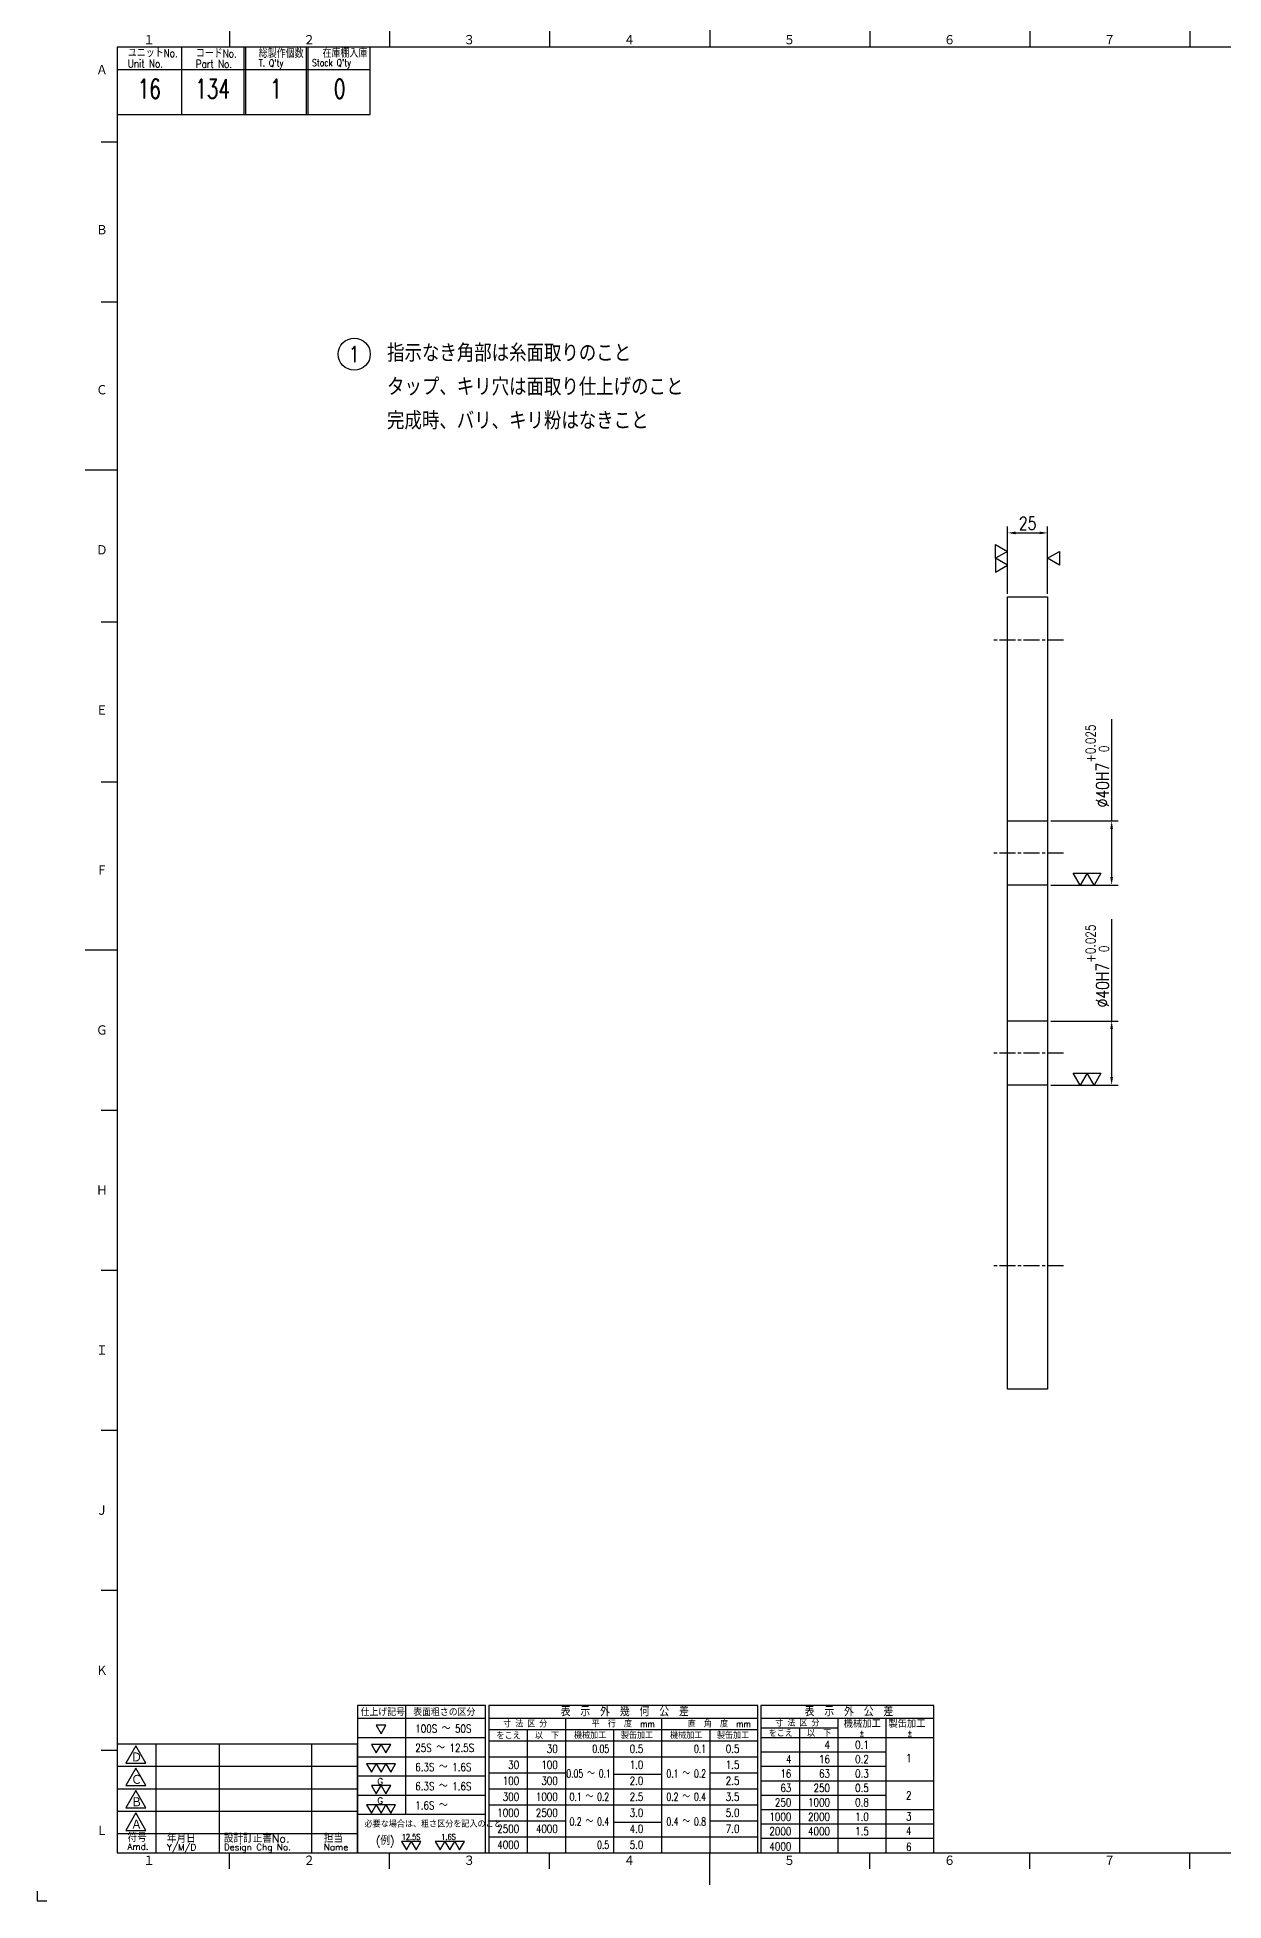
# Model space of a CAD drawing. Extents: x 0 to 1682, y 0 to 2376.
# Drawn here: x 0 to 741, y 0 to 1164 of the extents above; entities that cross this region are included whole.
import ezdxf
from ezdxf.enums import TextEntityAlignment as Align

# ---------------------------------------------------------------- set-up
doc = ezdxf.new("R2010")
doc.units = 0
doc.header["$LTSCALE"] = 2
doc.header["$MEASUREMENT"] = 0
doc.linetypes.add('GEN7A', pattern=[7.5, 5, -0.75, 1, -0.75])
doc.layers.get('0').update_dxf_attribs({"linetype": 'CONTINUOUS'})
doc.layers.get('DEFPOINTS').update_dxf_attribs({"linetype": 'CONTINUOUS'})
for name, color, linetype in [('2', 5, 'CONTINUOUS'), ('4', 3, 'CONTINUOUS'), ('5', 3, 'CONTINUOUS'), ('6', 52, 'CONTINUOUS'), ('7A', 4, 'GEN7A'), ('8', 1, 'CONTINUOUS'), ('RAHM2', 1, 'CONTINUOUS')]:
    doc.layers.add(name, color=color, linetype=linetype)
doc.styles.add('DIMENSION', font='monotxt.shx', dxfattribs={"bigfont": 'bigfont.shx'})
doc.styles.get("Standard").update_dxf_attribs({"font": 'romans.shx', "width": 0.8, "bigfont": 'extfont.shx'})
doc.dimstyles.new('GEN-ISO', dxfattribs={"dimscale": 2, "dimtxt": 4, "dimasz": 2.5, "dimexe": 2, "dimexo": 1, "dimgap": 1, "dimtad": 1, "dimdec": 3, "dimrnd": 0.001, "dimdsep": 46, "dimtxsty": 'Standard', "dimcen": 0, "dimclrt": 52, "dimadec": 0, "dimazin": 0, "dimtp": 0.1, "dimtm": 0.1, "dimtfac": 0.6, "dimtdec": 3, "dimtmove": 0, "dimatfit": 3, "dimfxl": 1, "dimarcsym": 0})

# ---------------------------------------------------------------- blocks, each defined once
blk = doc.blocks.new('*D34')
at = {"layer": '5', "color": 0, "lineweight": -2, "transparency": 16777216}
for p, q in [((606.1, 816.6), (606.1, 858.6)), ((611.1, 854.6), (626.1, 854.6)), ((631.1, 816.6), (631.1, 858.6))]:
    blk.add_line(p, q, dxfattribs=at)
at = {"layer": '5', "color": 0, "transparency": 16777216}
for points in [[(611.1, 855.4), (611.1, 853.7), (606.1, 854.6)], [(626.1, 855.4), (626.1, 853.7), (631.1, 854.6)]]:
    blk.add_solid(points, dxfattribs=at)
at = {"layer": 'DEFPOINTS', "color": 0, "transparency": 16777216}
for p in [(631.1, 854.6), (606.1, 814.6), (631.1, 814.6)]:
    blk.add_point(p, dxfattribs=at)
at = {"layer": '5', "color": 52, "transparency": 16777216, "insert": (618.6, 860.6), "char_height": 8, "attachment_point": 5}
blk.add_mtext('25', dxfattribs=at)
blk = doc.blocks.new('1A1ﾌﾞﾋﾝ')
at = {"layer": 'RAHM2', "color": 5, "linetype": 'Continuous'}
for p, q in [((210, 589), (210, 579)), ((60, 584), (60, 579)), ((110, 584), (110, 579)), ((160, 584), (160, 579)), ((260, 584), (260, 579)), ((310, 584), (310, 579)), ((360, 584), (360, 579)), ((826, 579), (25, 579)), ((25, 579), (25, 15)), ((104, 558), (104, 579)), ((25, 558), (64.5, 558)), ((64.5, 558), (104, 558)), ((20, 549.5), (25, 549.5)), ((20, 499.5), (25, 499.5)), ((15, 447), (25, 447)), ((20, 399.5), (25, 399.5)), ((20, 349.5), (25, 349.5)), ((15, 297), (25, 297)), ((20, 247), (25, 247)), ((20, 197), (25, 197)), ((20, 147), (25, 147)), ((20, 97), (25, 97)), ((20, 47), (25, 47)), ((25, 15), (826, 15)), ((60, 10), (60, 15)), ((110, 10), (110, 15)), ((160, 10), (160, 15)), ((210, 5), (210, 15)), ((260, 10), (260, 15)), ((310, 10), (310, 15)), ((360, 10), (360, 15)), ((0, 3), (0, 0)), ((0, 0), (3, 0))]:
    blk.add_line(p, q, dxfattribs=at)
at = {"layer": 'RAHM2', "color": 7, "linetype": 'Continuous'}
for p, q in [((45, 579), (45, 558)), ((64.5, 579), (64.5, 558)), ((65, 579), (65, 558)), ((84, 579), (84, 558)), ((84.5, 579), (84.5, 558)), ((25, 572), (64.5, 572)), ((64.5, 572), (104, 572)), ((25, 49), (100, 49)), ((37, 49), (37, 15)), ((56.8, 49), (56.8, 15)), ((85.6, 49), (85.6, 15)), ((100, 15), (100, 49)), ((25, 42), (100, 42)), ((25, 35), (100, 35)), ((25, 28), (100, 28)), ((25, 21), (100, 21))]:
    blk.add_line(p, q, dxfattribs=at)
for points in [[(30.79, 48.41), (27.65, 42.97), (33.92, 42.97)], [(30.79, 41.41), (27.65, 35.97), (33.92, 35.97)], [(30.79, 34.41), (27.65, 28.97), (33.92, 28.97)], [(30.79, 27.41), (27.65, 21.97), (33.92, 21.97)]]:
    blk.add_lwpolyline(points, close=True, dxfattribs=at)
at = {"layer": 'RAHM2', "color": 5, "linetype": 'Continuous'}
for s, p in [('１', (33.1, 579.6)), ('２', (83.1, 579.6)), ('３', (133.1, 579.6)), ('４', (183.1, 579.6)), ('５', (233.1, 579.6)), ('６', (283.1, 579.6)), ('７', (333.1, 579.6)), ('Ａ', (18.36, 570.24)), ('Ｂ', (18.36, 520.24)), ('Ｃ', (18.36, 470.24)), ('Ｄ', (18.36, 420.24)), ('Ｅ', (18.36, 370.24)), ('Ｆ', (18.36, 320.24)), ('Ｇ', (18.36, 270.24)), ('Ｈ', (18.36, 220.24)), ('Ｉ', (18.36, 170.24)), ('Ｊ', (18.36, 120.24)), ('Ｋ', (18.36, 70.24)), ('Ｌ', (18.36, 20.24)), ('１', (33.1, 10.87)), ('２', (83.1, 10.87)), ('３', (133.1, 10.87)), ('４', (183.1, 10.87)), ('５', (233.1, 10.87)), ('６', (283.1, 10.87)), ('７', (333.1, 10.87))]:
    blk.add_text(s, height=3.31, dxfattribs=at).set_placement(p)
at = {"layer": 'RAHM2', "color": 7, "linetype": 'Continuous', "width": 0.8}
for s, height, p in [('ユニットNo.', 2.5, (28.29, 575.92)), ('コードNo.', 2.5, (49.52, 575.81)), ('総製作個数', 2.5, (69.17, 575.72)), ('在庫棚入庫', 2.5, (89.08, 575.82)), ('Unit No.', 2.5, (28.29, 572.64)), ('Part No.', 2.5, (49.52, 572.53)), ("T. Q'ty", 2.2, (69.17, 572.96)), ("Stock Q'ty", 2.2, (85.8, 573.06))]:
    blk.add_text(s, height=height, dxfattribs=at).set_placement(p)
at = {"layer": 'RAHM2', "color": 7, "linetype": 'Continuous'}
for s, height, p in [('Ｄ', 3.2, (29.23, 43.2)), ('Ｃ', 3.2, (29.23, 36.2)), ('Ｂ', 3.2, (29.23, 29.2)), ('Ａ', 3.2, (29.23, 22.2)), ('Amd.', 2, (28.17, 15.93)), ('符号', 2.5, (28.17, 18.37)), ('Y/M/D', 2, (40.49, 15.7)), ('年月日', 2.5, (40.49, 18.14)), ('設計訂正書No.', 2.5, (58.29, 18.18)), ('Design Chg No.', 2, (58.29, 15.75)), ('担当', 2.5, (89.5, 18.18)), ('Name', 2, (89.5, 15.75))]:
    blk.add_text(s, height=height, dxfattribs=at).set_placement(p)
at = {"layer": 'RAHM2', "color": 5, "linetype": 'Continuous', "width": 0.7}
for tag, p in [('HEADER3', (35, 566.01)), ('HEADER4', (54.75, 566)), ('HEADER15', (74.49, 566)), ('HEADER16', (94.43, 566))]:
    blk.add_attdef(tag, text='', height=6, dxfattribs=at).set_placement(p, align=Align.MIDDLE)
at = {"layer": 'RAHM2', "color": 7, "linetype": 'Continuous'}
blk.add_attdef('HEADER5', text='', height=2.5, dxfattribs=at).set_placement((63.69, 559.1), align=Align.BOTTOM_RIGHT)
for tag, height, width, p in [('HEADER1', 5, 0.9, (775.12, 45.15)), ('HEADER7', 5, 0.8, (590.38, 40.8)), ('GEN-TITLE-SCA', 4, 0.85, (677.79, 40.85)), ('HEADER2', 6, 0.9, (774.89, 36.68)), ('HEADER11', 3.2, 0.63, (46.91, 24.38)), ('HEADER9', 3.33, 0.8, (71.4, 24.2)), ('HEADER10', 3.5, 0.8, (92.57, 24.22)), ('HEADER14', 3.31, 0.8, (542.54, 17.82))]:
    blk.add_attdef(tag, text='', height=height, dxfattribs=dict(at, width=width)).set_placement(p, align=Align.MIDDLE)
at = {"layer": 'RAHM2', "color": 7, "linetype": 'Continuous', "width": 0.8}
blk.add_attdef('GEN-TITLE-DAT', text='', height=3.5, dxfattribs=at).set_placement((691.35, 39.1), align=Align.BOTTOM_LEFT)
at = {"layer": 'RAHM2', "color": 5, "linetype": 'Continuous'}
blk.add_attdef('HEADER6', text='', height=5.8, dxfattribs=at).set_placement((623.09, 17.9), align=Align.BOTTOM_RIGHT)
at = {"layer": 'RAHM2', "color": 5, "linetype": 'Continuous', "style": 'DIMENSION', "width": 1.2}
for tag, p in [('HEADER13', (629.56, 16.75)), ('HEADER12', (663.26, 16.72)), ('GEN-TITLE-DWG', (732.79, 16.74))]:
    blk.add_attdef(tag, text='', height=7.02, dxfattribs=at).set_placement(p, align=Align.BOTTOM_LEFT)
blk.add_attdef('HEADER8', text='', height=7.02, dxfattribs=at).set_placement((822.69, 16.71), align=Align.BOTTOM_RIGHT)
blk = doc.blocks.new('*D46')
at = {"layer": '5', "color": 0, "lineweight": -2, "transparency": 16777216}
for p, q in [((671.1, 674.6), (671.1, 738.3)), ((633.1, 674.6), (675.1, 674.6)), ((671.1, 639.6), (671.1, 669.6)), ((633.1, 634.6), (675.1, 634.6))]:
    blk.add_line(p, q, dxfattribs=at)
at = {"layer": '5', "color": 0, "transparency": 16777216}
for points in [[(670.2, 669.6), (671.9, 669.6), (671.1, 674.6)], [(670.2, 639.6), (671.9, 639.6), (671.1, 634.6)]]:
    blk.add_solid(points, dxfattribs=at)
at = {"layer": 'DEFPOINTS', "color": 0, "transparency": 16777216}
for p in [(631.1, 674.6), (671.1, 674.6), (631.1, 634.6)]:
    blk.add_point(p, dxfattribs=at)
at = {"layer": '5', "color": 52, "transparency": 16777216, "insert": (662.1, 709), "char_height": 8, "attachment_point": 5, "rotation": 90}
blk.add_mtext('%%C40H7\\H6;\\S+0.025^   0;', dxfattribs=at)
blk = doc.blocks.new('*D47')
at = {"layer": '5', "color": 0, "lineweight": -2, "transparency": 16777216}
for p, q in [((671.1, 549.6), (671.1, 613.3)), ((633.1, 549.6), (675.1, 549.6)), ((671.1, 514.6), (671.1, 544.6)), ((633.1, 509.6), (675.1, 509.6))]:
    blk.add_line(p, q, dxfattribs=at)
at = {"layer": '5', "color": 0, "transparency": 16777216}
for points in [[(670.2, 544.6), (671.9, 544.6), (671.1, 549.6)], [(670.2, 514.6), (671.9, 514.6), (671.1, 509.6)]]:
    blk.add_solid(points, dxfattribs=at)
at = {"layer": 'DEFPOINTS', "color": 0, "transparency": 16777216}
for p in [(631.1, 549.6), (671.1, 549.6), (631.1, 509.6)]:
    blk.add_point(p, dxfattribs=at)
at = {"layer": '5', "color": 52, "transparency": 16777216, "insert": (662.1, 584), "char_height": 8, "attachment_point": 5, "rotation": 90}
blk.add_mtext('%%C40H7\\H6;\\S+0.025^   0;', dxfattribs=at)
blk = doc.blocks.new('GENBALLOON1')
blk.add_circle((0, 0), 5)
at = {"flags": 1}
blk.add_attdef('GEN_PARENT', text='', height=2.5, dxfattribs=at).set_placement((0, 0), align=Align.MIDDLE)
blk.add_attdef('REF_NO', text='', height=3.5).set_placement((0, 0), align=Align.MIDDLE)
at = {"color": 7, "flags": 1}
for tag, p in [('5GENINF', (6.43, 0.96)), ('6GENINF', (6.43, 0.63)), ('7GENINF', (6.43, 0.3)), ('8GENINF', (6.43, -0.04)), ('9GENINF', (6.43, -0.37)), ('3GENINF', (6.43, -2.34)), ('4GENINF', (6.43, -2.67)), ('20GENINF', (6.43, -4.7)), ('21GENINF', (6.43, -5.04)), ('22GENINF', (6.43, -5.37)), ('10GENINF', (6.43, -0.7)), ('11GENINF', (6.43, -1)), ('12GENINF', (6.43, -1.34)), ('13GENINF', (6.43, -1.67)), ('14GENINF', (6.43, -2)), ('15GENINF', (6.43, -3)), ('16GENINF', (6.43, -3.34)), ('17GENINF', (6.43, -3.7)), ('18GENINF', (6.43, -4.04)), ('19GENINF', (6.43, -4.37))]:
    blk.add_attdef(tag, p, '', height=0.2, dxfattribs=at)
blk = doc.blocks.new('A$C03C86304')
for p, q in [((0, 42), (40, 42)), ((15, 46), (15, 12)), ((41, 42), (125, 42)), ((65, 42), (65, 0)), ((95, 42), (95, 0)), ((126, 42), (180, 42)), ((150, 42), (150, 0)), ((165, 42), (165, 0)), ((41, 38.5), (125, 38.5)), ((41, 35), (125, 35)), ((53, 38.5), (53, 0)), ((80, 38.5), (80, 0)), ((110, 38.5), (110, 0)), ((126, 39), (150, 39)), ((126, 36), (180, 36)), ((138, 39), (138, 0)), ((0, 12), (40, 12))]:
    blk.add_line(p, q)
for points in [[(7.38, 37.17), (8.89, 39.8), (5.86, 39.8), (7.38, 37.17)], [(5.85, 31.17), (7.37, 33.8), (4.34, 33.8), (5.85, 31.17)], [(8.89, 31.17), (10.4, 33.8), (7.37, 33.8), (8.89, 31.17)], [(4.34, 25.17), (5.86, 27.8), (2.83, 27.8), (4.34, 25.17)], [(7.38, 25.17), (8.89, 27.8), (5.86, 27.8), (7.38, 25.17)], [(10.41, 25.17), (11.92, 27.8), (8.89, 27.8), (10.41, 25.17)], [(5.85, 18.37), (7.37, 20.99), (4.34, 20.99), (5.85, 18.37)], [(8.89, 18.37), (10.4, 20.99), (7.37, 20.99), (8.89, 18.37)], [(4.34, 12.37), (5.86, 14.99), (2.83, 14.99), (4.34, 12.37)], [(7.38, 12.37), (8.89, 14.99), (5.86, 14.99), (7.38, 12.37)], [(10.41, 12.37), (11.92, 14.99), (8.89, 14.99), (10.41, 12.37)], [(15.28, 0.87), (16.79, 3.5), (13.76, 3.5), (15.28, 0.87)], [(18.31, 0.87), (19.83, 3.5), (16.79, 3.5), (18.31, 0.87)], [(25.82, 0.87), (27.33, 3.5), (24.3, 3.5), (25.82, 0.87)], [(28.85, 0.87), (30.37, 3.5), (27.33, 3.5), (28.85, 0.87)], [(31.88, 0.87), (33.4, 3.5), (30.37, 3.5), (31.88, 0.87)]]:
    blk.add_lwpolyline(points, close=True)
at = {"layer": '2'}
for points in [[(0, 0), (40, 0), (40, 46), (0, 46)], [(41, 0), (125, 0), (125, 46), (41, 46)], [(126, 0), (180, 0), (180, 46), (126, 46)]]:
    blk.add_lwpolyline(points, close=True, dxfattribs=at)
at = {"layer": '4'}
for p, q in [((0, 36), (40, 36)), ((0, 30), (40, 30)), ((41, 30), (125, 30)), ((126, 31.5), (165, 31.5)), ((0, 24), (40, 24)), ((41, 25), (65, 25)), ((80, 24.5), (95, 24.5)), ((110, 25), (125, 25)), ((126, 27), (165, 27)), ((0, 18), (40, 18)), ((41, 20), (125, 20)), ((126, 22.5), (180, 22.5)), ((126, 18), (165, 18)), ((41, 15), (125, 15)), ((126, 13.5), (180, 13.5)), ((41, 10), (65, 10)), ((80, 9.5), (95, 9.5)), ((110, 10), (125, 10)), ((126, 9), (180, 9)), ((41, 5), (125, 5)), ((126, 4.5), (180, 4.5))]:
    blk.add_line(p, q, dxfattribs=at)
at = {"width": 0.9}
for s, height, p in [('仕上げ記号', 2.2, (7.9, 42.73)), ('表面粗さの区分', 2.2, (27.11, 42.73)), ('寸 法 区 分', 2, (52.39, 39.21)), ('平\u3000行\u3000度\u3000mm', 2, (83.01, 39.21)), ('直\u3000角\u3000度\u3000mm', 2, (113.01, 39.21)), ('寸 法 区 分', 2, (137.39, 39.46)), ('機械加工', 2.3, (157.65, 39.08)), ('製缶加工', 2.3, (171.62, 39.08)), ('をこえ', 2, (47.19, 35.5)), ('以\u3000下', 2, (59.19, 35.5)), ('機械加工', 2, (72.65, 35.61)), ('製缶加工', 2, (87.3, 35.61)), ('機械加工', 2, (102.65, 35.61)), ('製缶加工', 2, (117.3, 35.61)), ('をこえ', 2, (132.19, 36.25)), ('以\u3000下', 2, (144.19, 36.25)), ('%%P', 2, (157.53, 36.41)), ('%%P', 2, (172.53, 36.41))]:
    blk.add_text(s, height=height, dxfattribs=at).set_placement(p, align=Align.CENTER)
for s, p in [('表\u3000示\u3000外\u3000幾\u3000何\u3000公\u3000差', (83.47, 42.66)), ('表\u3000示\u3000外\u3000公\u3000差', (153.5, 42.66))]:
    blk.add_text(s, height=2.8).set_placement(p, align=Align.CENTER)
for s, height, width, p in [('100S ～ 50S', 2.5, 0.8, (18.05, 37.51)), ('0.1', 2.5, 0.8, (155.41, 32.47)), ('25S ～ 12.5S', 2.5, 0.8, (18.05, 31.51)), ('0.2', 2.5, 0.8, (155.41, 27.97)), ('1', 2.5, 0.8, (171.31, 28.3)), ('6.3S ～ 1.6S', 2.5, 0.8, (18.05, 25.51)), ('0.3', 2.5, 0.8, (155.41, 23.47)), ('6.3S ～ 1.6S', 2.5, 0.8, (18.05, 19.51)), ('0.5', 2.5, 0.8, (155.41, 18.97)), ('2', 2.5, 0.8, (171.31, 16.64)), ('1.6S ～ ', 2.5, 0.8, (18.05, 13.51)), ('0.8', 2.5, 0.8, (155.41, 14.47)), ('1.0', 2.5, 0.8, (155.41, 9.97)), ('3', 2.5, 0.8, (171.31, 10.06)), ('必要な場合は、粗さ区分を記入のこと', 2, 0.9, (2.22, 7.91)), ('12.5S', 1.8, 0.8, (13.82, 4.04)), ('1.6S', 1.8, 0.8, (26.17, 4.04)), ('1.5', 2.5, 0.8, (155.41, 5.47)), ('4', 2.5, 0.8, (171.31, 5.56)), ('(例)', 2.5, 0.9, (5.78, 2.47)), ('6', 2.5, 0.8, (171.31, 0.56))]:
    blk.add_text(s, height=height, dxfattribs=dict(width=width)).set_placement(p)
for s, width, p in [('4', 0.8, (147.57, 32.47)), ('30', 0.8, (62.57, 31.22)), ('0.05', 0.7, (78.6, 31.22)), ('0.5', 0.8, (89.29, 31.22)), ('0.1', 0.7, (108.84, 31.22)), ('0.5', 0.8, (119.29, 31.22)), ('4', 0.8, (135.5, 27.97)), ('16', 0.8, (147.57, 27.97)), ('100', 0.8, (50.5, 21.22)), ('30', 0.8, (50.5, 26.22)), ('300', 0.8, (62.57, 21.22)), ('100', 0.8, (62.57, 26.22)), ('0.05 ～ 0.1', 0.7, (79.09, 23.46)), ('2.0', 0.8, (89.29, 21.22)), ('1.0', 0.8, (89.29, 26.22)), ('0.1 ～ 0.2', 0.7, (108.84, 23.46)), ('2.5', 0.8, (119.29, 21.22)), ('1.5', 0.8, (119.29, 26.22)), ('16', 0.8, (135.5, 23.47)), ('63', 0.8, (147.57, 23.47)), ('300', 0.8, (50.5, 16.22)), ('1000', 0.8, (62.57, 16.22)), ('0.1 ～ 0.2', 0.7, (78.6, 16.22)), ('2.5', 0.8, (89.29, 16.22)), ('0.2 ～ 0.4', 0.7, (108.84, 16.22)), ('3.5', 0.8, (119.29, 16.22)), ('63', 0.8, (135.5, 18.97)), ('250', 0.8, (147.57, 18.97)), ('1000', 0.8, (50.5, 11.22)), ('2500', 0.8, (62.57, 11.22)), ('3.0', 0.8, (89.29, 11.22)), ('5.0', 0.8, (119.29, 11.22)), ('1000', 0.8, (135.5, 9.97)), ('250', 0.8, (135.5, 14.47)), ('2000', 0.8, (147.57, 9.97)), ('1000', 0.8, (147.57, 14.47)), ('2500', 0.8, (50.5, 6.22)), ('4000', 0.8, (62.57, 6.22)), ('0.2 ～ 0.4', 0.7, (78.6, 8.47)), ('4.0', 0.8, (89.29, 6.22)), ('0.4 ～ 0.8', 0.7, (108.84, 8.47)), ('7.0', 0.8, (119.29, 6.22)), ('2000', 0.8, (135.5, 5.47)), ('4000', 0.8, (147.57, 5.47)), ('4000', 0.8, (50.5, 1.22)), ('0.5', 0.7, (78.6, 1.22)), ('5.0', 0.8, (89.29, 1.22)), ('4000', 0.8, (135.5, 0.72))]:
    blk.add_text(s, height=2.5, dxfattribs=dict(width=width)).set_placement(p, align=Align.RIGHT)
for p in [(8.01, 21.27), (8.01, 15.27)]:
    blk.add_text('G', height=2).set_placement(p, align=Align.RIGHT)

msp = doc.modelspace()

# ---------------------------------------------------------------- linework, layer by layer
at = {"layer": '2'}
for p, q in [((606.0754, 319.5661), (606.0754, 814.5661)), ((606.0754, 814.5661), (631.0754, 814.5661)), ((631.0754, 814.5661), (631.0754, 319.5661)), ((631.0754, 674.5661), (606.0754, 674.5661)), ((631.0754, 634.5661), (606.0754, 634.5661)), ((631.0754, 549.5661), (606.0754, 549.5661)), ((631.0754, 509.5661), (606.0754, 509.5661)), ((631.0754, 319.5661), (606.0754, 319.5661))]:
    msp.add_line(p, q, dxfattribs=at)
at = {"layer": '7A'}
for p, q in [((641.0754, 787.5661), (596.0754, 787.5661)), ((641.0754, 654.5661), (596.0754, 654.5661)), ((641.0754, 529.5661), (596.0754, 529.5661)), ((641.0754, 396.5661), (596.0754, 396.5661))]:
    msp.add_line(p, q, dxfattribs=at)
at = {"layer": '8'}
for points in [[(606.0754, 843.0653), (598.5754, 838.7353), (598.5754, 847.3953), (606.0754, 843.0653)], [(606.0754, 834.4053), (598.5754, 838.7353), (598.5754, 830.0753), (606.0754, 834.4053)], [(631.0754, 838.7353), (638.5754, 843.0653), (638.5754, 834.4053), (631.0754, 838.7353)], [(651.4073, 634.5661), (647.0773, 642.0661), (655.7373, 642.0661), (651.4073, 634.5661)], [(660.0673, 634.5661), (655.7373, 642.0661), (664.3973, 642.0661), (660.0673, 634.5661)], [(651.4073, 509.5661), (647.0773, 517.0661), (655.7373, 517.0661), (651.4073, 509.5661)], [(660.0673, 509.5661), (655.7373, 517.0661), (664.3973, 517.0661), (660.0673, 509.5661)]]:
    msp.add_lwpolyline(points, close=True, dxfattribs=at)

# ---------------------------------------------------------------- block references
at = {"layer": '2'}
ref = msp.add_blockref('1A1ﾌﾞﾋﾝ', (0, 0), dxfattribs=dict(at, xscale=2, yscale=2, zscale=2))
ref.add_attrib('HEADER3', '16', dxfattribs={"layer": 'RAHM2', "color": 5, "linetype": 'Continuous', "height": 12, "width": 0.7}).set_placement((70.0078, 1132.0139), align=Align.MIDDLE)
ref.add_attrib('HEADER4', '134', dxfattribs={"layer": 'RAHM2', "color": 5, "linetype": 'Continuous', "height": 12, "width": 0.7}).set_placement((109.5079, 1132), align=Align.MIDDLE)
ref.add_attrib('HEADER15', '1', dxfattribs={"layer": 'RAHM2', "color": 5, "linetype": 'Continuous', "height": 12, "width": 0.7}).set_placement((148.978, 1132), align=Align.MIDDLE)
ref.add_attrib('HEADER16', '0', dxfattribs={"layer": 'RAHM2', "color": 5, "linetype": 'Continuous', "height": 12, "width": 0.7}).set_placement((188.8613, 1132), align=Align.MIDDLE)
at = {"layer": '5'}
ref = msp.add_blockref('GENBALLOON1', (197.9924, 966.238), dxfattribs=dict(at, xscale=2, yscale=2, zscale=2))
ref.add_attrib('REF_NO', '1', dxfattribs={"color": 7, "height": 10, "width": 0.9}).set_placement((197.9924, 966.238), align=Align.MIDDLE_CENTER)
at = {"layer": '6', "xscale": 2, "yscale": 2, "zscale": 2}
msp.add_blockref('A$C03C86304', (200, 30), dxfattribs=at)

# ---------------------------------------------------------------- texts
at = {"layer": '6', "width": 0.9}
for s, p in [('指示なき角部は糸面取りのこと', (218.4775, 961.4618)), ('タップ、キリ穴は面取り仕上げのこと', (218.4775, 940.3418)), ('完成時、バリ、キリ粉はなきこと', (218.4775, 919.2218))]:
    msp.add_text(s, height=11, dxfattribs=at).set_placement(p)

# ---------------------------------------------------------------- dimensions: what is measured, and where the dimension line sits
at = {"layer": '5'}
dim = msp.add_linear_dim(base=(631.0754, 854.5661), p1=(606.0754, 814.5661), p2=(631.0754, 814.5661), angle=180, dimstyle='GEN-ISO', dxfattribs=at)
dim.commit()
dim.dimension.update_dxf_attribs({"geometry": '*D34', "text_midpoint": (618.5754, 860.5661)})
for base, p1, p2, picture, middle in [((671.0754, 674.5661), (631.0754, 634.5661), (631.0754, 674.5661), '*D46', (662.0754, 708.9566)), ((671.0754, 549.5661), (631.0754, 509.5661), (631.0754, 549.5661), '*D47', (662.0754, 583.9566))]:
    dim = msp.add_linear_dim(base=base, p1=p1, p2=p2, angle=90, text='%%C<>H7\\H6;\\S+0.025^   0;', dimstyle='GEN-ISO', dxfattribs=at)
    dim.commit()
    dim.dimension.update_dxf_attribs({"geometry": picture, "text_midpoint": middle})

doc.saveas('drawing.dxf')
